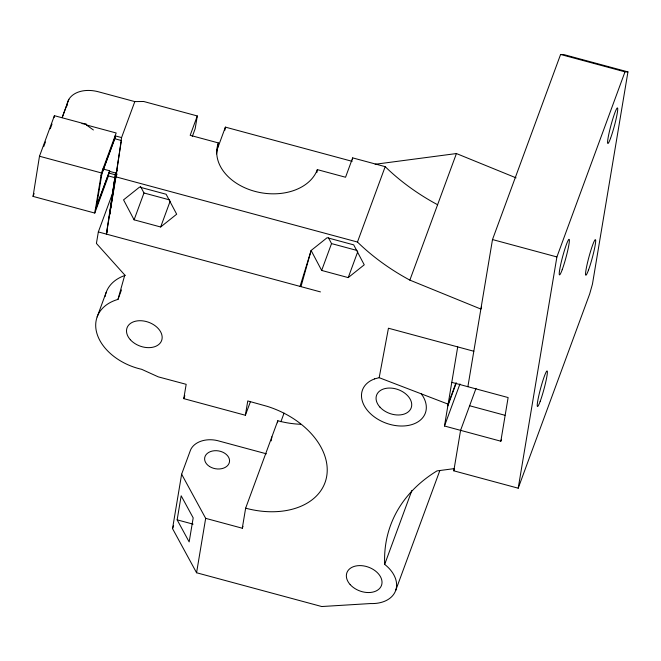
<?xml version="1.0" encoding="UTF-8"?>
<svg xmlns="http://www.w3.org/2000/svg" width="661" height="661" viewBox="0 0 661 661"><rect width="100%" height="100%" fill="white"/><g stroke="black" fill="none" stroke-linecap="round" stroke-linejoin="round"><path stroke-width="0.99" d="M109.255 216.965L115.344 174.81L117.171 170.323M192.318 136.455L195.169 128.713L197.3 115.956L143.701 101.488L134.811 101.604L121.574 137.579L115.964 176.867L106.388 234.11L320.453 291.906M113.271 191.368L98.34 231.937L106.388 234.11L114.865 177.677L108.429 175.933L108.999 172.496M121.219 141.76L109.734 214.098L115.344 174.81L108.908 173.075M93.399 129.977L86.401 124.954L86.608 124.375L54.409 115.692L39.486 156.236L33.05 196.4L94.771 213.057L108.429 175.933M54.086 117.6L54.409 115.692M94.771 213.057L101.472 172.959L116.179 132.985L86.401 124.954M97.977 202.77L98.076 202.192M103.628 168.976L103.727 168.398M98.34 231.937L96.415 243.43L124.789 275.034L117.98 299.392A50.244 34.521 20.2 0 0 97.316 334.714A50.244 34.521 20.2 0 0 141.636 369.301L158.235 376.844L186.171 384.322L183.775 398.641L245.371 415.257L250.403 401.764M95.25 210.19L109.536 171.356L109.627 170.786L102.744 168.927M216.552 153.881L218.386 142.925L190.178 135.315L197.3 115.956M224.897 130.167L225.401 127.127L352.164 161.334M439.755 470.781L395.65 590.57A33.496 23.019 20.2 0 1 370.49 603.551L321.733 606.534L196.565 572.757L172.538 528.61L181.635 474.193L190.071 451.281A23.152 16.682 9.5 0 1 219.262 441.102L266.416 453.826M177.148 519.852L181.172 495.791L193.186 517.869L189.162 541.921L177.148 519.852L193.095 524.148M196.565 572.757L205.67 518.348L181.635 474.193M245.371 415.257L247.768 400.938L267.416 406.408A75.371 51.789 20.2 0 1 326.41 477.787A75.371 51.789 20.2 0 1 245.644 508.177L242.29 528.222L205.67 518.348M271.208 440.87L271.878 436.863M316.842 172.612L317.338 169.629L345.546 177.239L352.668 157.88L385.189 166.655A182.048 125.094 20.2 0 0 432.707 202.043L437.59 204.745M277.471 422.776L277.81 420.751A75.371 51.789 20.2 0 0 300.615 424.271M352.338 159.838L352.668 157.88M501.525 439.317L500.831 441.209L444.481 426.006L457.709 346.901L388.445 328.22L379.183 377.687L374.638 378.869M467.881 386.702L492.495 239.563L560.594 54.466L563.552 54.516L627.95 71.892L592.446 284.147L589.645 294.038L518.207 488.198L453.81 470.822L460.577 430.352L476.027 388.354M500.831 441.209L508.127 397.558L451.777 382.355M518.207 488.198L556.893 256.939L624.992 71.842L627.95 71.892M300.978 286.651L311.116 250.478L327.137 237.696L353.701 244.867L364.244 264.813L348.223 277.603L321.659 270.432L311.116 250.478L300.044 286.403M43.717 146.61L45.452 141.917M50.286 128.763L52.012 124.061M33.05 196.4L34.116 193.508M62.126 117.675L67.058 104.273M62.192 117.534L68.884 99.34M100.993 175.826L115.287 136.992M109.627 170.786L96.39 206.761L101.951 173.546L114.56 139.281L115.13 135.844L121.574 137.579M106.388 234.11L107.454 231.218M97.142 316.941L106.198 292.336M134.092 219.824L123.549 199.87L139.57 187.088L166.134 194.251L176.677 214.205L160.664 226.987L134.092 219.824L143.974 192.979L140.504 186.419M117.98 299.392L121.459 289.931M160.664 226.987L170.183 201.109M216.519 151.278L225.401 127.127M183.775 398.641L184.84 395.741M172.538 528.61L173.595 525.743M321.659 270.432L331.533 243.595L328.5 237.853M245.644 508.177L277.81 420.751M280.892 421.743L284.056 413.142M242.29 528.222L242.992 526.321M481.58 307.134L480.869 309.067L409.861 280.115A182.048 125.094 20.2 0 1 357.461 242.033L385.189 166.655M348.223 277.603L357.75 251.717M409.861 280.115L456.429 153.55L516.076 177.859M395.65 590.57A33.496 23.019 20.2 0 0 384.677 564.387L411.886 490.429M455.883 383.083L448.133 404.16L379.183 377.687M447.844 405.879L456.305 382.893M444.481 426.006L459.957 383.934M453.81 470.822L454.52 468.889M117.063 174.017L115.964 176.867L357.461 242.033M375.151 164.267L456.429 153.55M454.173 468.632L436.971 470.905A204.274 140.355 20.2 0 0 384.677 564.387M81.981 123.574L86.608 124.375M560.594 54.466L624.992 71.842M134.811 101.604L98.58 91.829A29.315 20.136 20.2 0 0 66.868 106.041M492.495 239.563L556.893 256.939M114.65 138.703L121.417 140.529M109.536 171.356L115.972 173.099M39.486 156.236L101.472 172.959M143.974 192.979L169.555 199.886M331.533 243.595L357.114 250.494M457.709 346.901L473.813 351.247M469.632 405.755L504.971 415.29M421.305 393.857L423.131 396.575A33.48 23.003 20.2 0 1 409.729 425.163A33.48 23.003 20.2 0 1 366.665 409.44A33.48 23.003 20.2 0 1 374.663 378.893M105.091 296.533A50.244 34.521 20.2 0 1 125.35 275.307M317.338 169.629A51.467 37.082 9.5 0 1 254.948 191.376A51.467 37.082 9.5 0 1 218.386 142.925M350.173 584.605A18.425 12.658 20.2 0 0 380.753 586.951A18.425 12.658 20.2 0 0 361.641 565.667A18.425 12.658 20.2 0 0 350.173 584.605M209.504 466.476A12.559 9.047 9.5 0 0 229.458 462.006A12.559 9.047 9.5 0 0 212.297 451.05A12.559 9.047 9.5 0 0 209.504 466.476M379.992 407.176A18.425 12.658 20.2 0 0 410.522 409.283A18.425 12.658 20.2 0 0 391.155 388.098A18.425 12.658 20.2 0 0 379.992 407.176M130.324 339.713A18.425 12.658 20.2 0 0 160.896 342.059A18.425 12.658 20.2 0 0 141.793 320.775A18.425 12.658 20.2 0 0 130.324 339.713M610.541 138.306A18.425 1.727 -74.9 0 0 617.705 108.528A18.425 1.727 -74.9 0 0 609.698 130.283A18.425 1.727 -74.9 0 0 610.541 138.306M588.505 270.043A18.425 1.727 -74.9 0 0 595.668 240.265A18.425 1.727 -74.9 0 0 587.662 262.02A18.425 1.727 -74.9 0 0 588.505 270.043M540.194 401.343A18.425 1.727 -74.9 0 0 547.358 371.556A18.425 1.727 -74.9 0 0 539.351 393.32A18.425 1.727 -74.9 0 0 540.194 401.343M562.197 269.705A18.425 1.727 -74.9 0 0 569.361 239.918A18.425 1.727 -74.9 0 0 561.354 261.682A18.425 1.727 -74.9 0 0 562.197 269.705"/></g></svg>
